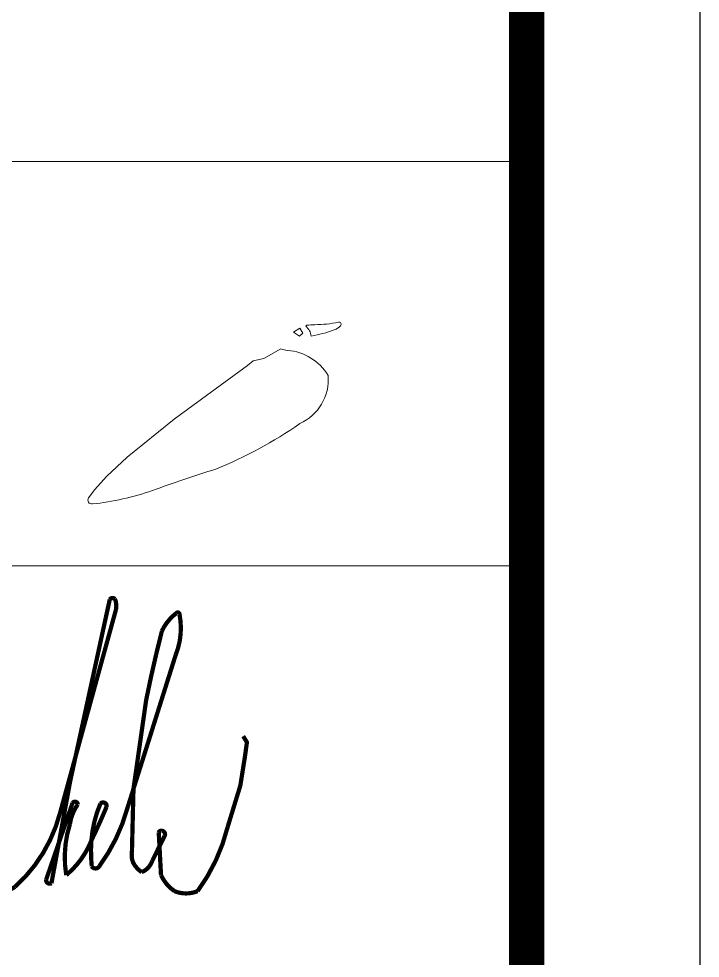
# Model space of a CAD drawing. Header units: millimetres. Extents: x 567980 to 569430, y 2065777 to 2066666.
# Drawn here: x 569388.1 to 569429.7, y 2066126.5 to 2066183.9 of the extents above; entities that cross this region are included whole.
import ezdxf

# ---------------------------------------------------------------- set-up
doc = ezdxf.new("R2010")
doc.units = ezdxf.units.MM
doc.linetypes.add('CENTER', pattern=[3, 1.5, -0.5, 0.5, -0.5])
for name, color, linetype, lineweight in [('A-KY HIEU', 34, 'Continuous', 20), ('A-TEXT', 7, 'Continuous', 18), ('E- RANH GIOI', 1, 'CENTER', 13)]:
    doc.layers.add(name, color=color, linetype=linetype, lineweight=lineweight)

# ---------------------------------------------------------------- blocks, each defined once
blk = doc.blocks.new('dangquang')
blk.add_lwpolyline([(10.346, 2.695), (10.582, 2.839), (10.7, 2.655), (10.569, 2.543)], close=True)
blk.add_lwpolyline([(10.346, 2.695), (10.582, 2.839), (10.7, 2.655), (10.569, 2.543)], close=True)
blk.add_lwpolyline([(10.346, 2.695), (10.582, 2.839), (10.7, 2.655), (10.569, 2.543)], close=True)
for points in [[(10.815, 2.913), (10.853, 2.951, -0.038198), (11.143, 2.973, 0.053402), (12.031, 3.069, -0.741086), (12.108, 2.932, -0.111798), (11.875, 2.779, -0.048428), (11.009, 2.546, 0.181501)], [(10.815, 2.913), (10.853, 2.951, -0.038198), (11.143, 2.973, 0.053402), (12.031, 3.069, -0.741086), (12.108, 2.932, -0.111798), (11.875, 2.779, -0.048428), (11.009, 2.546, 0.181501)], [(10.815, 2.913), (10.853, 2.951, -0.038198), (11.143, 2.973, 0.053402), (12.031, 3.069, -0.741086), (12.108, 2.932, -0.111798), (11.875, 2.779, -0.048428), (11.009, 2.546, 0.181501)], [(2.912, -3.194), (3.349, -2.707), (4.117, -1.989), (5.881, -0.568), (8.63, 1.444), (8.84, 1.623), (9.232, 1.706), (9.872, 2.065, 0.035434), (10.13, 2.011, -0.238945), (11.646, 1.075, -0.315725), (10.582, -0.731, -0.055454), (7.435, -2.432, 0.007544), (5.063, -3.231, -0.05888), (2.824, -3.737, -0.635797), (2.673, -3.507)]]:
    blk.add_lwpolyline(points, format="xyb", close=True)
blk = doc.blocks.new('cky a khanh')
at = {"const_width": 12}
blk.add_lwpolyline([(0, 0), (-111.5, -457.3), (-137.5, -564), (-196.7, -861.6), (-199.2, -880.6), (-186.5, -873.7), (-179.6, -775.6, -0.159444), (-637, -580.5, -0.254994), (-687.2, -367.2, -0.211053), (-412.8, -19.9, -0.128827), (-35.8, 80.5, -0.202824), (258.9, -39.6, -0.314739), (301.7, -266.7, -0.238263), (-34.1, -575.3, -0.194715), (-332.2, -591.9, -0.407273), (-393.5, -462.3, -0.23522), (-253.6, -366.3, -0.122237), (-92.1, -377.6, -0.150645), (86.5, -516.5), (168, -632), (252.6, -724.3, 0.300479), (352.1, -724.3, 0.146899), (479.6, -514.2), (637.4, 59.4, 0.145963), (634.4, 89.4, 0.443861), (619.8, 87.9), (508, -425.5), (455, -714.1, -0.604131), (440, -703.9), (514.8, -486.8, -0.694987), (529.4, -491.1, 0.116033), (507, -547.7, 0.11841), (496.8, -690.9, 0.126138), (567.9, -593.2, 0.014971), (610.8, -497.8, 0.758818), (593.4, -488.9, 0.081744), (567.9, -593.2, 0.043618), (568.9, -666.2, 0.560191), (590, -666.2, 0.092156), (669.5, -502.3), (728.3, -316.1), (806.4, -68.2, 0.145214), (816.9, 46.7, 0.68409), (807.9, 49.1, 0.11679), (767.4, -0.7, 0.013375), (722.8, -196.1), (686.9, -447.4), (682.4, -629.3, 0.199207), (690.7, -663.4, 0.103104), (710.3, -682.5, 0.219077), (740.3, -649.9), (774.9, -580.3, 0.581339), (766.2, -565.8, 0.380063), (758.3, -570.2), (764.7, -691, 0.132908), (802.8, -736.3, 0.198054), (868.1, -736.3, 0.098218), (953.1, -555), (989, -437.8), (1001.9, -356.5), (1007.6, -315.6), (997, -298.4)], format="xyb", dxfattribs=at)
blk = doc.blocks.new('A$C33BC4D2A')
at = {"layer": 'A-KY HIEU', "color": 0}
for p, q in [((353.662, -181.132), (414.985, -181.132)), ((353.662, -192.813), (414.985, -192.813))]:
    blk.add_line(p, q, dxfattribs=at)
at = {"layer": 'A-KY HIEU', "color": 0, "const_width": 1.022}
blk.add_lwpolyline([(14.345, -292.097), (14.345, -4.903), (414.985, -4.903), (414.985, -292.097)], close=True, dxfattribs=at)
at = {"layer": 'Defpoints', "color": 125}
blk.add_lwpolyline([(0, -297), (420, -297), (420, 0), (0, 0)], close=True, dxfattribs=at)
at = {"layer": 'A-TEXT'}
for name, p, xscale, yscale, zscale in [('dangquang', (400.264, -188.141), 0.7716810816000003, 0.7716810816000003, 0.7716810816000003), ('cky a khanh', (396.606, -194.681), 0.0102204, 0.0102204, 0.0102204)]:
    blk.add_blockref(name, p, dxfattribs=dict(at, xscale=xscale, yscale=yscale, zscale=zscale))

msp = doc.modelspace()

# ---------------------------------------------------------------- block references
at = {"layer": 'E- RANH GIOI', "extrusion": (-2.4685e-06, 4.62064e-06, 1), "xscale": 2.114336868039268, "yscale": 2.114336868039268, "zscale": 2.114336868039268}
msp.add_blockref('A$C33BC4D2A', (568541.684, 2066558.171, 8.143), dxfattribs=at)

doc.saveas('drawing.dxf')
